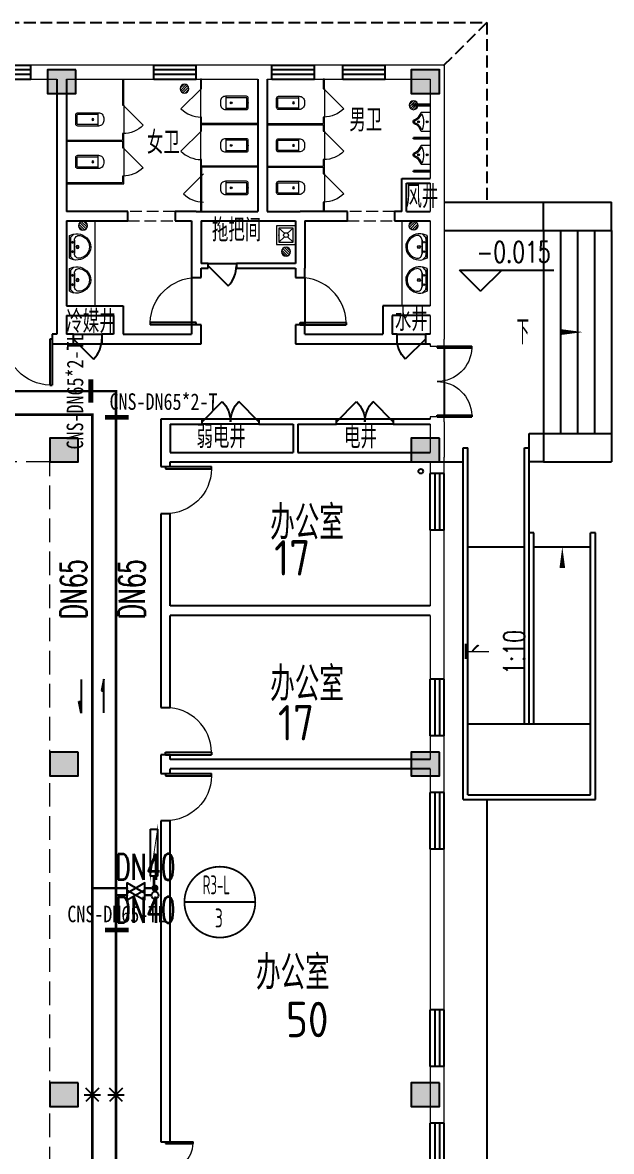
# Model space of a CAD drawing. Extents: x -70335 to 1144202, y 0 to 1100440.
# Drawn here: x 1080214 to 1092682, y 859854 to 883754 of the extents above; entities that cross this region are included whole.
import ezdxf
from ezdxf.enums import TextEntityAlignment as Align

# ---------------------------------------------------------------- set-up
doc = ezdxf.new("R2010")
doc.units = 0
doc.header["$LTSCALE"] = 1000
doc.linetypes.add('__DASH', pattern=[0.35, 0.25, -0.1])
doc.linetypes.add('DASH', pattern=[0.35, 0.25, -0.1])
for name, color, linetype in [('0-供暖管道管径标注', 4, 'Continuous'), ('1-风管标注', 4, 'Continuous'), ('2-房间名称', 7, 'Continuous'), ('3-建筑', 7, 'Continuous'), ('3-淡显', 8, 'Continuous'), ('DIM_IDEN', 3, 'Continuous'), ('EQ-采暖分集水器', 7, 'Continuous'), ('PIPE-暖供支管', 4, 'Continuous'), ('PIPE-暖供水', 1, 'Continuous'), ('PIPE-暖回水', 1, 'DASH'), ('VALVE-暖供水', 7, 'Continuous'), ('VALVE-暖回水', 7, 'Continuous'), ('VPIPE-暖供水', 3, 'Continuous'), ('VPIPE-暖回水', 2, 'DASH'), ('VRV-配件', 1, 'Continuous'), ('抗震支吊架', 2, 'Continuous'), ('水', 5, 'Continuous'), ('设备以及附件层', 7, 'Continuous')]:
    doc.layers.add(name, color=color, linetype=linetype)
doc.layers.add('3-深度淡显', color=252, linetype='Continuous', lineweight=0)
doc.styles.add('_TCH_DIM', font='SIMPLEX', dxfattribs={"bigfont": 'GBCBIG'})
doc.styles.add('A_DIM', font='simplex.shx', dxfattribs={"width": 0.7, "bigfont": 'gbcbig.shx'})
doc.styles.add('kzcad', font='', dxfattribs={"width": 0.8})
doc.styles.get("Standard").update_dxf_attribs({"font": 'gbenor.shx', "bigfont": 'gbcbig.shx'})
doc.styles.add('设备标注', font='simplex.shx', dxfattribs={"width": 0.7, "bigfont": 'gbcbig.shx'})
doc.styles.get('kzcad').set_extended_font_data('SimSun')

# ---------------------------------------------------------------- blocks, each defined once
blk = doc.blocks.new('$VALVE$00000295')
at = {"color": 2}
blk.add_lwpolyline([(-125, 72), (-125, -72), (125, 72), (125, -72), (-125, 72)], dxfattribs=at)
for p in [(-125, 0), (125, 0)]:
    blk.add_point(p, dxfattribs=at)
blk = doc.blocks.new('$VALVE$00000780')
at = {"layer": '设备以及附件层'}
for points in [[(-37.3, -37.3), (37.3, 37.3)], [(37.3, -37.3), (-37.3, 37.3)], [(0, 45.5), (0, -45.5)]]:
    blk.add_lwpolyline(points, dxfattribs=at)
blk = doc.blocks.new('坡向')
at = {"layer": '1-风管标注'}
h = blk.add_hatch(color=256, dxfattribs=at)
h.dxf.hatch_style = 1
h.paths.add_polyline_path([(-283166, -104624), (-283166, -104869), (-283119, -104869)])
for p, q in [((-283166, -105334), (-283166, -104624)), ((-283166, -104624), (-283119, -104869)), ((-283119, -104869), (-283166, -104869))]:
    blk.add_line(p, q, dxfattribs=at)
blk = doc.blocks.new('_E6')
for p, q in [((240, 0), (-240, 0)), ((-237, 0), (239, 0)), ((240, 0), (270, -79)), ((-213, -36), (-271, -91)), ((-240, 0), (-270, -79)), ((-179, -23), (181, -23)), ((141, -105), (-141, -105)), ((-141, -105), (141, -105)), ((217, -37), (274, -95))]:
    blk.add_line(p, q)
for centre, radius in [((-99, -65), 16.3), ((2, -172), 31.6), ((2, -172), 23), ((101, -65), 16.3)]:
    blk.add_circle(centre, radius)
for centre, radius, start, end in [((28, -152), 307, 166.1751, 244.7296), ((-141, -205), 100, 90, 190.5602), ((0, -179), 243, 190.5602, 349.4398), ((-179, -73), 50, 90, 133.181), ((-28, -152), 307, 297.0639, 13.8249), ((141, -205), 100, 349.4398, 90), ((181, -73), 50, 44.5607, 90), ((0, -201), 250, 245.8071, 296.4628), ((28, -152), 307, 266.589, 266.5936)]:
    blk.add_arc(centre, radius, start, end)
at = {"width": 0.8, "flags": 9}
for tag in ['XSIZE', 'YSIZE']:
    blk.add_attdef(tag, (0, 0), '', height=0.5, dxfattribs=at)
blk = doc.blocks.new('$lvtry$00000191')
for p, q in [((-150, -150), (-39, -269)), ((39, -269), (150, -150)), ((-150, -450), (-39, -331)), ((39, -331), (150, -450))]:
    blk.add_line(p, q)
for points in [[(200, -500), (200, -100), (-200, -100), (-200, -500)], [(150, -450), (150, -150), (-150, -150), (-150, -450)]]:
    blk.add_lwpolyline(points, close=True)
blk.add_circle((0, -300), 50)
blk.add_point((0, -150))
blk = doc.blocks.new('shui2')
at = {"layer": '水'}
blk.add_circle((588645, 452508), 50, dxfattribs=at)
blk = doc.blocks.new('$DorLib2D$00000114')
at = {"color": 0}
blk.add_line((0.5, 0), (-0.207, 0.707), dxfattribs=at)
blk.add_arc((0.5, 0), 1, 135, 180, dxfattribs=at)
blk = doc.blocks.new('$DorLib2D$00000002')
for p, q in [((-0.5, 0), (-0.5, 0.4875)), ((-0.475, 0.4875), (-0.5, 0.4875)), ((-0.475, 0), (-0.475, 0.4875)), ((0.475, 0), (0.475, 0.4875)), ((0.475, 0.4875), (0.5, 0.4875)), ((0.5, 0), (0.5, 0.4875)), ((-0.5, 0), (-0.475, 0)), ((0.5, 0), (0.475, 0))]:
    blk.add_line(p, q)
at = {"lineweight": 13}
for centre, start, end in [((-0.4875, 0), 0, 88.53072), ((0.4875, 0), 91.46928, 180)]:
    blk.add_arc(centre, 0.4875, start, end, dxfattribs=at)
blk = doc.blocks.new('$TCHSYS$WIN2D')
for p, q in [((-0.5, 0.5), (0.5, 0.5)), ((-0.5, 0.5), (-0.5, -0.5)), ((0.5, 0.5), (0.5, -0.5)), ((0.5, 0.1667), (-0.5, 0.1667)), ((0.5, -0.1667), (-0.5, -0.1667)), ((-0.5, -0.5), (0.5, -0.5))]:
    blk.add_line(p, q)
blk = doc.blocks.new('$TwtSys$00000141')
for p, q in [((-94, 8), (-10, 92)), ((-94, 8), (-10, 92)), ((-87, -35), (35, 87)), ((-87, -35), (35, 87)), ((-66, -66), (66, 66)), ((-66, -66), (66, 66)), ((-32, -87), (88, 33)), ((-32, -87), (88, 33)), ((11, -92), (92, -11)), ((11, -92), (92, -11))]:
    blk.add_line(p, q)
blk.add_circle((0, 0), 94)
blk.add_circle((0, 0), 94)
blk = doc.blocks.new('$lvtry$00000200')
at = {"color": 0}
for p, q in [((-110, -40, 0), (-110, -470, 0)), ((100, -30, 0), (-100, -30, 0)), ((110, -470, 0), (110, -40, 0))]:
    blk.add_line(p, q, dxfattribs=at)
at = {"color": 0, "elevation": 0}
blk.add_lwpolyline([(100, 0), (-100, 0, 0.414214), (-140, -40), (-140, -480, 0.414214), (-30, -590), (30, -590, 0.414214), (140, -480), (140, -40, 0.414214)], format="xyb", close=True, dxfattribs=at)
blk.add_lwpolyline([(140, -470), (-140, -470)], dxfattribs=at)
at = {"color": 0}
blk.add_circle((0, -359, 0), 20, dxfattribs=at)
for centre, start, end in [((-100, -40, 0), 90, 180), ((100, -40, 0), 0, 90)]:
    blk.add_arc(centre, 10, start, end, dxfattribs=at)
for p in [(0, 0), (0, -359, 0)]:
    blk.add_point(p, dxfattribs=at)
blk = doc.blocks.new('$lvtry$00000222')
at = {"color": 0, "elevation": 0}
blk.add_lwpolyline([(-205, -191), (-205, 0), (205, 0), (205, -191, 0.268068), (51, -323, -0.317765), (0, -360, -0.317765), (-51, -323, 0.268068)], format="xyb", close=True, dxfattribs=at)
at = {"color": 0}
for centre in [(0, -60, 0), (0, -242, 0)]:
    blk.add_circle(centre, 20, dxfattribs=at)
for centre, radius, start, end in [((-152, -175, 0), 10, 114.1084, 248.1394), ((5, -526, 0), 395, 66.6675, 114.1084), ((-243, -401, 0), 233, 19.2639, 68.1394), ((243, -401, 0), 233, 110.4941, 160.7361), ((158, -173, 0), 10, 290.4941, 66.6675), ((0, -316, 0), 24, 199.2639, 269.4998), ((0, -316, 0), 24, 270.5002, 340.7361)]:
    blk.add_arc(centre, radius, start, end, dxfattribs=at)
for p in [(0, -60, 0), (0, -242, 0)]:
    blk.add_point(p, dxfattribs=at)
blk = doc.blocks.new('$DorLib2D$00000001')
for p, q in [((0.45, 0.975), (0.5, 0.975)), ((0.45, 0), (0.45, 0.975)), ((0.5, 0), (0.5, 0.975)), ((0.5, 0), (0.45, 0))]:
    blk.add_line(p, q)
at = {"lineweight": 13}
blk.add_arc((0.475, 0), 0.975, 91.4693, 180, dxfattribs=at)
blk = doc.blocks.new('$DorLib2D$00000116')
at = {"color": 0}
for p, q in [((-0.5, 0), (-0.146, 0.354)), ((0.5, 0), (0.146, 0.354))]:
    blk.add_line(p, q, dxfattribs=at)
for centre, start, end in [((-0.5, 0), 0, 45), ((0.5, 0), 135, 180)]:
    blk.add_arc(centre, 0.5, start, end, dxfattribs=at)

msp = doc.modelspace()

# ---------------------------------------------------------------- hatches: boundary and pattern name
at = {"layer": '3-淡显'}
h = msp.add_hatch(color=256, dxfattribs=at)
h.dxf.hatch_style = 1
h.paths.add_polyline_path([(1080741.7, 882753.7), (1080741.7, 882253.7), (1081341.7, 882253.7), (1081341.7, 882753.7)])
h = msp.add_hatch(color=256, dxfattribs=at)
h.dxf.hatch_style = 1
h.paths.add_polyline_path([(1089041.7, 882253.7), (1089041.7, 882753.7), (1088441.7, 882753.7), (1088441.7, 882253.7)])
h = msp.add_hatch(color=256, dxfattribs=at)
h.dxf.hatch_style = 1
h.paths.add_polyline_path([(1080791.7, 874953.7), (1080791.7, 874453.7), (1081391.7, 874453.7), (1081391.7, 874953.7)])
h = msp.add_hatch(color=256, dxfattribs=at)
h.dxf.hatch_style = 1
h.paths.add_polyline_path([(1089041.7, 874453.7), (1089041.7, 874953.7), (1088441.7, 874953.7), (1088441.7, 874453.7)])
h = msp.add_hatch(color=256, dxfattribs=at)
h.dxf.hatch_style = 1
h.paths.add_polyline_path([(1080791.7, 868303.7), (1080791.7, 867803.7), (1081391.7, 867803.7), (1081391.7, 868303.7)])
h = msp.add_hatch(color=256, dxfattribs=at)
h.dxf.hatch_style = 1
h.paths.add_polyline_path([(1089041.7, 868303.7), (1088441.7, 868303.7), (1088441.7, 867803.7), (1089041.7, 867803.7)])
h = msp.add_hatch(color=256, dxfattribs=at)
h.dxf.hatch_style = 1
h.paths.add_polyline_path([(1080791.7, 861303.7), (1080791.7, 860803.7), (1081391.7, 860803.7), (1081391.7, 861303.7)])
h = msp.add_hatch(color=256, dxfattribs=at)
h.dxf.hatch_style = 1
h.paths.add_polyline_path([(1089041.7, 861303.7), (1088441.7, 861303.7), (1088441.7, 860803.7), (1089041.7, 860803.7)])
at = {"layer": 'PIPE-暖供水', "linetype": 'Continuous'}
for points in [[(1082191.7, 875951.3), (1082217.9, 875951.3), (1082217.9, 875977.6)], [(1082191.7, 875951.3), (1082191.7, 875977.6), (1082217.9, 875977.6)]]:
    msp.add_hatch(color=256, dxfattribs=at).paths.add_polyline_path(points)
at = {"layer": 'PIPE-暖回水', "linetype": 'DASH'}
for points in [[(1081691.7, 875451.3), (1081717.9, 875451.3), (1081717.9, 875477.6)], [(1081691.7, 875451.3), (1081691.7, 875477.6), (1081717.9, 875477.6)]]:
    msp.add_hatch(color=256, dxfattribs=at).paths.add_polyline_path(points)
at = {"layer": 'VPIPE-暖回水', "linetype": 'DASH'}
msp.add_hatch(color=256, dxfattribs=at).paths.add_polyline_path([(1083091.5, 865429.1), (1083089.9, 865444.7), (1083085.1, 865459.6), (1083077.2, 865473.2), (1083066.7, 865484.9), (1083054, 865494.1), (1083039.7, 865500.4), (1083024.4, 865503.7), (1083008.7, 865503.7), (1082993.4, 865500.4), (1082979, 865494.1), (1082966.3, 865484.9), (1082955.9, 865473.2), (1082948, 865459.6), (1082943.2, 865444.7), (1082941.5, 865429.1), (1082943.2, 865413.5), (1082948, 865398.6), (1082955.9, 865385), (1082966.3, 865373.4), (1082979, 865364.2), (1082993.4, 865357.8), (1083008.7, 865354.5), (1083024.4, 865354.5), (1083039.7, 865357.8), (1083054, 865364.2), (1083066.7, 865373.4), (1083077.2, 865385), (1083085.1, 865398.6), (1083089.9, 865413.5)])

# ---------------------------------------------------------------- linework, layer by layer
at = {"layer": '2-房间名称'}
for p, q in [((1089911.6, 878065), (1089461.6, 878515)), ((1089461.6, 878515), (1091462, 878515)), ((1089911.6, 878065), (1090361.6, 878515))]:
    msp.add_line(p, q, dxfattribs=at)
at = {"layer": '3-建筑'}
for p, q in [((1080941.7, 882553.7), (1080941.7, 879653.7)), ((1081141.7, 882553.7), (1081141.7, 879753.7)), ((1085191.7, 882553.7), (1085191.7, 879753.7)), ((1085391.7, 882553.7), (1085391.7, 879753.7)), ((1088841.7, 882016.2), (1088491.7, 882016.2)), ((1088491.7, 881991.2), (1088491.7, 882016.2)), ((1088841.7, 881991.2), (1088491.7, 881991.2)), ((1088841.7, 881991.2), (1088841.7, 882016.2)), ((1088841.7, 881316.2), (1088491.7, 881316.2)), ((1088491.7, 881291.2), (1088491.7, 881316.2)), ((1088841.7, 881291.2), (1088491.7, 881291.2)), ((1088841.7, 881291.2), (1088841.7, 881316.2)), ((1088841.7, 880616.2), (1088491.7, 880616.2)), ((1088491.7, 880591.2), (1088491.7, 880616.2)), ((1088841.7, 880591.2), (1088491.7, 880591.2)), ((1088841.7, 880591.2), (1088841.7, 880616.2)), ((1088241.7, 879753.7), (1088241.7, 880453.7)), ((1088241.7, 880453.7), (1088841.7, 880453.7)), ((1088341.7, 879753.7), (1088341.7, 880353.7)), ((1088341.7, 880353.7), (1088841.7, 880353.7)), ((1089141.7, 879953.7), (1092681.7, 879953.7)), ((1091241.7, 879353.7), (1091241.7, 879953.7)), ((1092681.7, 879353.7), (1092681.7, 879953.7)), ((1080941.7, 879653.7), (1080941.7, 877653.7)), ((1082441.7, 879753.7), (1081141.7, 879753.7)), ((1081141.7, 879553.7), (1081141.7, 877753.7)), ((1081141.7, 879553.7), (1082441.7, 879553.7)), ((1082441.7, 879553.7), (1082441.7, 879753.7)), ((1083891.7, 879753.7), (1083441.7, 879753.7)), ((1083441.7, 879753.7), (1083441.7, 879553.7)), ((1083441.7, 879553.7), (1083791.7, 879553.7)), ((1083791.7, 879553.7), (1083791.7, 878553.7)), ((1083891.7, 879753.7), (1085191.7, 879753.7)), ((1083991.7, 879553.7), (1083991.7, 878653.7)), ((1083991.7, 879553.7), (1085291.7, 879553.7)), ((1085291.7, 879553.7), (1085991.7, 879553.7)), ((1085391.7, 879753.7), (1086091.7, 879753.7)), ((1085991.7, 879553.7), (1085991.7, 878653.7)), ((1087091.7, 879753.7), (1086091.7, 879753.7)), ((1086191.7, 879553.7), (1086191.7, 878553.7)), ((1086191.7, 879553.7), (1087091.7, 879553.7)), ((1087091.7, 879553.7), (1087091.7, 879753.7)), ((1088241.7, 879753.7), (1088091.7, 879753.7)), ((1088091.7, 879753.7), (1088091.7, 879553.7)), ((1088091.7, 879553.7), (1088241.7, 879553.7)), ((1088241.7, 879553.7), (1088841.7, 879553.7)), ((1088341.7, 879753.7), (1088841.7, 879753.7)), ((1089141.7, 879353.7), (1092681.7, 879353.7)), ((1084141.7, 878653.7), (1083991.7, 878653.7)), ((1084141.7, 878653.7), (1084741.7, 878653.7)), ((1084141.7, 878553.7), (1084141.7, 878653.7)), ((1085991.7, 878653.7), (1084741.7, 878653.7)), ((1084741.7, 878653.7), (1084741.7, 878553.7)), ((1083791.7, 878553.7), (1083791.7, 878353.7)), ((1083791.7, 878353.7), (1083991.7, 878353.7)), ((1083791.7, 878353.7), (1083791.7, 877353.7)), ((1083991.7, 878353.7), (1083991.7, 878553.7)), ((1083991.7, 878553.7), (1084141.7, 878553.7)), ((1084741.7, 878553.7), (1085991.7, 878553.7)), ((1085991.7, 878553.7), (1085991.7, 878353.7)), ((1085991.7, 878353.7), (1086191.7, 878353.7)), ((1086191.7, 878353.7), (1086191.7, 878553.7)), ((1086191.7, 878353.7), (1086191.7, 877353.7)), ((1080941.7, 877653.7), (1080941.7, 877153.7)), ((1081141.7, 877753.7), (1082341.7, 877753.7)), ((1082341.7, 877753.7), (1082341.7, 877153.7)), ((1088841.7, 877753.7), (1087841.7, 877753.7)), ((1087841.7, 877753.7), (1087841.7, 877153.7)), ((1081141.7, 877553.7), (1081141.7, 877153.7)), ((1081141.7, 877553.7), (1082141.7, 877553.7)), ((1082141.7, 877553.7), (1082141.7, 877153.7)), ((1088841.7, 877553.7), (1088041.7, 877553.7)), ((1088041.7, 877553.7), (1088041.7, 877153.7)), ((1080941.7, 877153.7), (1080841.7, 877153.7)), ((1080841.7, 877153.7), (1080841.7, 876953.7)), ((1081291.7, 877153.7), (1081141.7, 877153.7)), ((1081291.7, 876953.7), (1081291.7, 877153.7)), ((1081291.7, 877153.7), (1081891.7, 877153.7)), ((1082141.7, 877153.7), (1081891.7, 877153.7)), ((1081891.7, 877153.7), (1081891.7, 876953.7)), ((1082341.7, 877153.7), (1083791.7, 877153.7)), ((1083991.7, 877353.7), (1083791.7, 877353.7)), ((1083791.7, 877353.7), (1083791.7, 877153.7)), ((1083991.7, 876953.7), (1083991.7, 877353.7)), ((1086191.7, 877353.7), (1085991.7, 877353.7)), ((1085991.7, 877353.7), (1085991.7, 876953.7)), ((1086191.7, 877153.7), (1086191.7, 877353.7)), ((1086191.7, 877153.7), (1087841.7, 877153.7)), ((1088141.7, 877153.7), (1088041.7, 877153.7)), ((1088141.7, 876953.7), (1088141.7, 877153.7)), ((1088141.7, 877153.7), (1088741.7, 877153.7)), ((1088841.7, 877153.7), (1088741.7, 877153.7)), ((1088741.7, 877153.7), (1088741.7, 876953.7)), ((1080841.7, 876953.7), (1081041.7, 876953.7)), ((1081041.7, 876953.7), (1081291.7, 876953.7)), ((1081291.7, 876953.7), (1081891.7, 876953.7)), ((1081891.7, 876953.7), (1082241.7, 876953.7)), ((1082241.7, 876953.7), (1083991.7, 876953.7)), ((1085991.7, 876953.7), (1087941.7, 876953.7)), ((1087941.7, 876953.7), (1088141.7, 876953.7)), ((1088141.7, 876953.7), (1088741.7, 876953.7)), ((1088741.7, 876953.7), (1088841.7, 876953.7)), ((1089141.7, 876903.7), (1089141.7, 875403.7)), ((1084016.7, 875353.7), (1083141.7, 875353.7)), ((1083141.7, 875353.7), (1083141.7, 874553.7)), ((1083341.7, 875253.7), (1084016.7, 875253.7)), ((1083341.7, 875253.7), (1083341.7, 874653.7)), ((1084016.7, 875253.7), (1084016.7, 875353.7)), ((1085216.7, 875353.7), (1084016.7, 875353.7)), ((1085216.7, 875253.7), (1084016.7, 875253.7)), ((1085991.7, 875353.7), (1085216.7, 875353.7)), ((1085216.7, 875353.7), (1085216.7, 875253.7)), ((1085216.7, 875253.7), (1085941.7, 875253.7)), ((1085941.7, 875253.7), (1085941.7, 874653.7)), ((1086861.9, 875353.7), (1085991.7, 875353.7)), ((1086041.7, 875253.7), (1086861.9, 875253.7)), ((1086041.7, 875253.7), (1086041.7, 874653.7)), ((1086861.9, 875253.7), (1086861.9, 875353.7)), ((1088061.9, 875353.7), (1086861.9, 875353.7)), ((1088061.9, 875253.7), (1086861.9, 875253.7)), ((1088841.7, 875353.7), (1088061.9, 875353.7)), ((1088061.9, 875353.7), (1088061.9, 875253.7)), ((1088061.9, 875253.7), (1088841.7, 875253.7)), ((1090941.7, 874453.5), (1090941.7, 875053.5)), ((1090941.7, 875053.5), (1091241.7, 875053.5)), ((1091241.7, 875053.5), (1092681.7, 875053.5)), ((1091241.7, 875053.5), (1091241.7, 874453.5)), ((1092681.7, 875053.5), (1092681.7, 874453.5)), ((1089541.7, 867303.5), (1089541.7, 874748.5)), ((1089541.7, 874748.5), (1089641.7, 874748.5)), ((1089641.7, 867403.5), (1089641.7, 874748.5)), ((1090841.7, 868903.5), (1090841.7, 874748.5)), ((1090841.7, 874748.5), (1090941.7, 874748.5)), ((1090941.7, 868903.5), (1090941.7, 874748.5)), ((1083141.7, 874553.7), (1083141.7, 874353.7)), ((1083341.7, 874653.7), (1085941.7, 874653.7)), ((1086041.7, 874653.7), (1088841.7, 874653.7)), ((1083141.7, 874353.7), (1083341.7, 874353.7)), ((1083341.7, 874453.7), (1085991.7, 874453.7)), ((1083341.7, 874353.7), (1083341.7, 874453.7)), ((1085991.7, 874453.7), (1088841.7, 874453.7)), ((1089541.7, 874448.5), (1089041.7, 874448.5)), ((1091241.7, 874453.5), (1090941.7, 874453.5)), ((1091241.7, 874453.5), (1092681.7, 874453.5)), ((1083341.7, 873353.7), (1083141.7, 873353.7)), ((1083141.7, 873353.7), (1083141.7, 871303.7)), ((1083341.7, 871403.7), (1083341.7, 873353.7)), ((1091041.7, 872953.5), (1090941.7, 872953.5)), ((1091041.7, 868903.5), (1091041.7, 872953.5)), ((1092241.7, 867403.5), (1092241.7, 872953.5)), ((1092341.7, 872953.5), (1092241.7, 872953.5)), ((1092341.7, 867303.5), (1092341.7, 872953.5)), ((1089641.7, 872653.5), (1090841.7, 872653.5)), ((1091041.7, 872653.5), (1092241.7, 872653.5)), ((1088841.7, 871403.7), (1083341.7, 871403.7)), ((1083141.7, 871303.7), (1083141.7, 869253.7)), ((1088841.7, 871203.7), (1083341.7, 871203.7)), ((1083341.7, 869253.7), (1083341.7, 871203.7)), ((1083141.7, 869253.7), (1083341.7, 869253.7)), ((1089641.7, 868903.5), (1092241.7, 868903.5)), ((1083341.7, 868253.7), (1083141.7, 868253.7)), ((1083141.7, 868253.7), (1083141.7, 868053.7)), ((1083141.7, 868053.7), (1083141.7, 867853.7)), ((1083341.7, 868153.7), (1083341.7, 868253.7)), ((1088841.7, 868153.7), (1083341.7, 868153.7)), ((1083141.7, 867853.7), (1083341.7, 867853.7)), ((1088841.7, 867953.7), (1083341.7, 867953.7)), ((1083341.7, 867853.7), (1083341.7, 867953.7)), ((1089641.7, 867403.5), (1092241.7, 867403.5)), ((1089541.7, 867303.5), (1092341.7, 867303.5)), ((1083141.7, 866853.7), (1083141.7, 860053.7)), ((1083341.7, 866853.7), (1083141.7, 866853.7)), ((1083341.7, 860053.7), (1083341.7, 866853.7)), ((1083141.7, 860053.7), (1083341.7, 860053.7))]:
    msp.add_line(p, q, dxfattribs=at)
for points in [[(1091241.7, 879353.7), (1091241.7, 875053.5)], [(1091601.7, 879353.7), (1091601.7, 875053.5)], [(1091961.7, 879353.7), (1091961.7, 875053.5)], [(1092321.7, 879353.7), (1092321.7, 875053.5)], [(1092681.7, 879353.7), (1092681.7, 875053.5)]]:
    msp.add_lwpolyline(points, dxfattribs=at)
for points in [[(1091130.2, 877201.1, 0, 0, 0), (1092074.4, 877201.1, 0, 120, 0), (1091624.4, 877201.1, 0, 0, 0)], [(1090241.7, 872653.5, 0, 0, 0), (1090241.7, 868153.5, 0, 0, 0), (1091641.7, 868153.5, 0, 0, 0), (1091641.7, 872653.5, 0, 120, 0), (1091641.7, 872203.5, 0, 0, 0)]]:
    msp.add_lwpolyline(points, format="xyseb", dxfattribs=at)
at = {"layer": '3-淡显', "linetype": '__DASH'}
for points in [[(1029491.7, 883753.7), (1090041.7, 883753.7), (1090041.7, 879953.7)], [(1090041.7, 883753.7), (1089041.7, 882753.7)]]:
    msp.add_lwpolyline(points, dxfattribs=at)
at = {"layer": '3-淡显'}
for points in [[(1081341.7, 882753.7), (1080741.7, 882753.7), (1080741.7, 882253.7), (1081341.7, 882253.7)], [(1089041.7, 882753.7), (1088441.7, 882753.7), (1088441.7, 882253.7), (1089041.7, 882253.7)], [(1081391.7, 874953.7), (1080791.7, 874953.7), (1080791.7, 874453.7), (1081391.7, 874453.7)], [(1089041.7, 874953.7), (1088441.7, 874953.7), (1088441.7, 874453.7), (1089041.7, 874453.7)], [(1081391.7, 868303.7), (1080791.7, 868303.7), (1080791.7, 867803.7), (1081391.7, 867803.7)], [(1089041.7, 868303.7), (1088441.7, 868303.7), (1088441.7, 867803.7), (1089041.7, 867803.7)], [(1081391.7, 861303.7), (1080791.7, 861303.7), (1080791.7, 860803.7), (1081391.7, 860803.7)], [(1089041.7, 861303.7), (1088441.7, 861303.7), (1088441.7, 860803.7), (1089041.7, 860803.7)]]:
    msp.add_lwpolyline(points, close=True, dxfattribs=at)
msp.add_lwpolyline([(1090041.7, 867303.5), (1090041.7, 845253.7), (1081391.7, 845253.7)], dxfattribs=at)
at = {"layer": '3-深度淡显'}
for p, q in [((1081041.7, 882853.7), (1080391.7, 882853.7)), ((1080391.7, 882853.7), (1080391.7, 882553.7)), ((1082991.7, 882853.7), (1081041.7, 882853.7)), ((1082991.7, 882553.7), (1082991.7, 882853.7)), ((1085291.7, 882853.7), (1083891.7, 882853.7)), ((1083891.7, 882853.7), (1083891.7, 882553.7)), ((1085491.7, 882853.7), (1085291.7, 882853.7)), ((1085491.7, 882553.7), (1085491.7, 882853.7)), ((1086991.7, 882853.7), (1086391.7, 882853.7)), ((1086391.7, 882853.7), (1086391.7, 882553.7)), ((1086991.7, 882553.7), (1086991.7, 882853.7)), ((1089141.7, 882853.7), (1087891.7, 882853.7)), ((1087891.7, 882853.7), (1087891.7, 882553.7)), ((1089141.7, 882853.7), (1089141.7, 880453.7)), ((1080391.7, 882553.7), (1080941.7, 882553.7)), ((1081141.7, 882553.7), (1082991.7, 882553.7)), ((1082329.2, 882553.7), (1082329.2, 882003.7)), ((1082354.2, 882003.7), (1082354.2, 882553.7)), ((1083891.7, 882553.7), (1085191.7, 882553.7)), ((1083979.2, 882553.7), (1083979.2, 882353.7)), ((1084004.2, 882553.7), (1083979.2, 882553.7)), ((1084004.2, 882353.7), (1084004.2, 882553.7)), ((1085391.7, 882553.7), (1085491.7, 882553.7)), ((1086391.7, 882553.7), (1086991.7, 882553.7)), ((1086579.2, 882553.7), (1086579.2, 882353.7)), ((1086604.2, 882553.7), (1086579.2, 882553.7)), ((1086604.2, 882353.7), (1086604.2, 882553.7)), ((1087891.7, 882553.7), (1088841.7, 882553.7)), ((1088841.7, 882553.7), (1088841.7, 880453.7)), ((1083979.2, 882353.7), (1083979.2, 881753.7)), ((1083979.2, 882353.7), (1084004.2, 882353.7)), ((1086579.2, 882353.7), (1086604.2, 882353.7)), ((1086604.2, 882353.7), (1086604.2, 881753.7)), ((1082329.2, 882003.7), (1082354.2, 882003.7)), ((1082354.2, 882003.7), (1082354.2, 881403.7)), ((1084004.2, 881753.7), (1083979.2, 881753.7)), ((1083979.2, 881753.7), (1083979.2, 881603.7)), ((1084004.2, 881616.2), (1084004.2, 881753.7)), ((1086604.2, 881753.7), (1086579.2, 881753.7)), ((1086579.2, 881753.7), (1086579.2, 881616.2)), ((1086604.2, 881603.7), (1086604.2, 881753.7)), ((1083979.2, 881603.7), (1083979.2, 881453.7)), ((1083979.2, 881453.7), (1083979.2, 880853.7)), ((1083979.2, 881453.7), (1084004.2, 881453.7)), ((1085191.7, 881616.2), (1084004.2, 881616.2)), ((1084004.2, 881453.7), (1084004.2, 881591.2)), ((1085191.7, 881591.2), (1084004.2, 881591.2)), ((1085191.7, 881591.2), (1085191.7, 881616.2)), ((1085391.7, 881616.2), (1086579.2, 881616.2)), ((1085391.7, 881616.2), (1085391.7, 881591.2)), ((1085391.7, 881591.2), (1086579.2, 881591.2)), ((1086579.2, 881591.2), (1086579.2, 881453.7)), ((1086579.2, 881453.7), (1086604.2, 881453.7)), ((1086604.2, 881453.7), (1086604.2, 881603.7)), ((1086604.2, 881453.7), (1086604.2, 880853.7)), ((1081141.7, 881266.2), (1082329.2, 881266.2)), ((1081141.7, 881241.2), (1082329.2, 881241.2)), ((1082354.2, 881403.7), (1082329.2, 881403.7)), ((1082329.2, 881403.7), (1082329.2, 881266.2)), ((1082329.2, 881241.2), (1082329.2, 881103.7)), ((1082354.2, 881253.7), (1082354.2, 881403.7)), ((1082354.2, 881103.7), (1082354.2, 881253.7)), ((1082329.2, 881103.7), (1082354.2, 881103.7)), ((1082354.2, 881103.7), (1082354.2, 880503.7)), ((1084004.2, 880853.7), (1083979.2, 880853.7)), ((1083979.2, 880853.7), (1083979.2, 880703.7)), ((1084004.2, 880716.2), (1084004.2, 880853.7)), ((1085191.7, 880716.2), (1084004.2, 880716.2)), ((1085191.7, 880691.2), (1085191.7, 880716.2)), ((1085391.7, 880716.2), (1086579.2, 880716.2)), ((1085391.7, 880716.2), (1085391.7, 880691.2)), ((1086604.2, 880853.7), (1086579.2, 880853.7)), ((1086579.2, 880853.7), (1086579.2, 880716.2)), ((1086604.2, 880703.7), (1086604.2, 880853.7)), ((1082354.2, 880503.7), (1082329.2, 880503.7)), ((1082329.2, 880503.7), (1082329.2, 880366.2)), ((1082354.2, 880341.2), (1082354.2, 880503.7)), ((1083979.2, 880703.7), (1083979.2, 879753.7)), ((1084004.2, 880691.2), (1084004.2, 879753.7)), ((1085191.7, 880691.2), (1084004.2, 880691.2)), ((1085391.7, 880691.2), (1086579.2, 880691.2)), ((1086579.2, 880691.2), (1086579.2, 880553.7)), ((1086579.2, 880553.7), (1086604.2, 880553.7)), ((1086604.2, 880553.7), (1086604.2, 880703.7)), ((1086604.2, 880553.7), (1086604.2, 879953.7)), ((1081141.7, 880366.2), (1082329.2, 880366.2)), ((1081141.7, 880341.2), (1082354.2, 880341.2)), ((1088841.7, 880353.7), (1088841.7, 879753.7)), ((1089141.7, 880453.7), (1089141.7, 879653.7)), ((1086604.2, 879953.7), (1086579.2, 879953.7)), ((1086579.2, 879953.7), (1086579.2, 879753.7)), ((1086604.2, 879753.7), (1086604.2, 879953.7)), ((1086579.2, 879753.7), (1086604.2, 879753.7)), ((1088841.7, 879553.7), (1088841.7, 877753.7)), ((1089141.7, 879653.7), (1089141.7, 877653.7)), ((1089141.7, 877653.7), (1089141.7, 877053.7)), ((1088841.7, 877553.7), (1088841.7, 877153.7)), ((1088841.7, 876953.7), (1088841.7, 876903.7)), ((1088841.7, 876903.7), (1089141.7, 876903.7)), ((1089141.7, 876903.7), (1089141.7, 877053.7)), ((1089141.7, 875403.7), (1088841.7, 875403.7)), ((1088841.7, 875403.7), (1088841.7, 875353.7)), ((1088841.7, 875253.7), (1088841.7, 874653.7)), ((1089141.7, 875303.7), (1089141.7, 875403.7)), ((1089141.7, 875303.7), (1089141.7, 874553.7)), ((1089141.7, 874203.7), (1089141.7, 874553.7)), ((1088841.7, 874453.7), (1088841.7, 874203.7)), ((1088841.7, 874203.7), (1089141.7, 874203.7)), ((1089141.7, 873003.7), (1088841.7, 873003.7)), ((1088841.7, 873003.7), (1088841.7, 871403.7)), ((1089141.7, 871303.7), (1089141.7, 873003.7)), ((1088841.7, 871203.7), (1088841.7, 869853.7)), ((1089141.7, 869853.7), (1089141.7, 871303.7)), ((1088841.7, 869853.7), (1089141.7, 869853.7)), ((1089141.7, 868653.7), (1088841.7, 868653.7)), ((1088841.7, 868653.7), (1088841.7, 868153.7)), ((1089141.7, 868053.7), (1089141.7, 868653.7)), ((1089141.7, 867453.7), (1089141.7, 868053.7)), ((1088841.7, 867953.7), (1088841.7, 867453.7)), ((1088841.7, 867453.7), (1089141.7, 867453.7)), ((1088841.7, 866253.7), (1088841.7, 862853.7)), ((1089141.7, 866253.7), (1088841.7, 866253.7)), ((1089141.7, 862853.7), (1089141.7, 866253.7)), ((1088841.7, 862853.7), (1089141.7, 862853.7)), ((1088841.7, 861653.7), (1088841.7, 860453.7)), ((1089141.7, 861653.7), (1088841.7, 861653.7)), ((1089141.7, 860453.7), (1089141.7, 861653.7)), ((1088841.7, 860453.7), (1089141.7, 860453.7))]:
    msp.add_line(p, q, dxfattribs=at)
at = {"layer": '3-深度淡显', "linetype": 'DASH'}
for p, q in [((1083441.7, 879753.7), (1082441.7, 879753.7)), ((1082441.7, 879553.7), (1083441.7, 879553.7)), ((1088091.7, 879753.7), (1087091.7, 879753.7)), ((1087091.7, 879553.7), (1088091.7, 879553.7))]:
    msp.add_line(p, q, dxfattribs=at)
at = {"layer": '3-深度淡显'}
for points in [[(1081141.7, 879553.7), (1081741.7, 879553.7), (1081741.7, 877753.7), (1081141.7, 877753.7)], [(1088841.7, 879553.7), (1088241.7, 879553.7), (1088241.7, 877753.7), (1088841.7, 877753.7)]]:
    msp.add_lwpolyline(points, dxfattribs=at)
at = {"layer": '3-深度淡显', "linetype": 'DASH', "ltscale": 2}
msp.add_lwpolyline([(1078741.7, 854553.7), (1080791.7, 854553.7), (1080791.7, 874453.7), (1073991.7, 874453.7), (1073991.7, 854553.7), (1078741.7, 854553.7)], dxfattribs=at)
at = {"layer": 'DIM_IDEN'}
msp.add_line((1085141, 865131.9), (1083641, 865131.9), dxfattribs=at)
at = {"layer": 'DIM_IDEN', "const_width": 37.5}
msp.add_lwpolyline([(1085141, 865131.9, 1), (1083641, 865131.9, 1)], format="xyb", close=True, dxfattribs=at)
at = {"layer": 'EQ-采暖分集水器'}
for p, q in [((1082922.4, 865679.3), (1082922.4, 866679.3)), ((1082922.4, 866679.3), (1083072.4, 866679.3)), ((1082922.4, 865679.3), (1082922.4, 866679.3)), ((1082922.4, 866679.3), (1083072.4, 866679.3)), ((1083072.4, 866679.3), (1083072.4, 865679.3)), ((1083072.4, 866679.3), (1083072.4, 865679.3)), ((1083072.4, 865679.3), (1082922.4, 865679.3)), ((1083072.4, 865679.3), (1082922.4, 865679.3))]:
    msp.add_line(p, q, dxfattribs=at)
at = {"layer": 'EQ-采暖分集水器', "color": 1, "const_width": 20, "elevation": -9000}
msp.add_lwpolyline([(1082922.4, 865679.3), (1082922.4, 866679.3), (1083072.4, 866679.3), (1083072.4, 865679.3), (1082922.4, 865679.3), (1083072.4, 865679.3), (1083072.4, 866679.3)], close=True, dxfattribs=at)
at = {"layer": 'PIPE-暖供支管', "linetype": 'Continuous', "const_width": 52.5}
msp.add_lwpolyline([(1082997.4, 865479.1), (1082997.4, 865679.3)], dxfattribs=at)
at = {"layer": 'PIPE-暖供水', "linetype": 'Continuous', "const_width": 52.5}
for points in [[(1077116.7, 875951.3), (1082191.7, 875951.3)], [(1082191.7, 853029.7), (1082191.7, 875951.3)], [(1082428.9, 865429.1), (1081691.7, 865429.1)], [(1082941.5, 865429.1), (1082804.4, 865429.1)]]:
    msp.add_lwpolyline(points, dxfattribs=at)
at = {"layer": 'PIPE-暖回水', "linetype": 'DASH', "const_width": 52.5}
msp.add_lwpolyline([(1081691.7, 875451.3), (1073162.9, 875451.3, 0.4142136), (1073082.9, 875371.3), (1073082.9, 863679)], format="xyb", dxfattribs=at)
for points in [[(1081691.7, 853529.7), (1081691.7, 875451.3)], [(1082428.9, 865278.7), (1082191.7, 865278.7)], [(1082941.5, 865278.7), (1082804.4, 865278.7)]]:
    msp.add_lwpolyline(points, dxfattribs=at)
at = {"layer": 'VPIPE-暖供水', "linetype": 'Continuous'}
msp.add_circle((1083016.5, 865278.7), 75, dxfattribs=at)
at = {"layer": '抗震支吊架', "color": 2, "const_width": 100}
for points in [[(1081658.8, 875703.8), (1081658.8, 876203.8)], [(1081958.8, 875395.8), (1082458.8, 875395.8)], [(1081958.8, 864544.5), (1082458.8, 864544.5)]]:
    msp.add_lwpolyline(points, dxfattribs=at)

# ---------------------------------------------------------------- block references
at = {"layer": '3-建筑'}
for name, p, xscale, yscale, zscale, rotation in [('$TCHSYS$WIN2D', (1079041.7, 882703.7), -2700, 300, -2700, 179.9999999865849), ('$TCHSYS$WIN2D', (1083441.7, 882703.7), -900, 300, -900, 179.999999979977), ('$TCHSYS$WIN2D', (1085941.7, 882703.7), -900, 300, -900, 179.9999999799786), ('$TCHSYS$WIN2D', (1087441.7, 882703.7), -900, 300, -900, 179.9999999799786), ('$DorLib2D$00000001', (1083891.7, 877853.7), 1000, -1000, 1000, 270.0000000014941), ('$DorLib2D$00000001', (1086091.7, 877853.7), 1000, 1000, 1000, 269.9999999982925), ('$DorLib2D$00000001', (1080341.7, 877053.7), 1000, -1000, 199.9999962980801, 1.041118135753707e-07), ('$DorLib2D$00000114', (1081591.7, 877053.7), -600, -600, 199.9999983671296, 1.344329447761083e-07), ('$DorLib2D$00000002', (1088991.7, 876153.7), -1500, 1500, -1500, 270.0000000001867), ('$DorLib2D$00000116', (1084616.7, 875303.7), 1200, -1200, 100, 179.9999999998157), ('$DorLib2D$00000116', (1087461.9, 875303.7), 1200, -1200, 100, 179.9999999998123), ('$DorLib2D$00000001', (1083241.7, 873853.7), -1000, 1000, -1000, 269.9999999874889), ('$TCHSYS$WIN2D', (1088991.7, 873603.7), -1200, 300, -1200, 269.9999999998153), ('$TCHSYS$WIN2D', (1088991.7, 869253.7), -1200, 300, -1200, 269.9999999998174), ('$DorLib2D$00000001', (1083241.7, 868753.7), 1000, 1000, 1000, 269.9999999874889), ('$DorLib2D$00000001', (1083241.7, 867353.7), -1000, 1000, -1000, 269.9999999874893), ('$TCHSYS$WIN2D', (1088991.7, 866853.7), -1200, 300, -1200, 269.9999999996041), ('$TCHSYS$WIN2D', (1088991.7, 862253.7), -1200, 300, -1200, 269.9999999996041), ('$TCHSYS$WIN2D', (1088991.7, 859853.7), -1200, 300, -1200, 269.9999999996041), ('$DorLib2D$00000002', (1083241.7, 859453.7), 1200, 1200, 1200, 269.9999999874893)]:
    msp.add_blockref(name, p, dxfattribs=dict(at, xscale=xscale, yscale=yscale, zscale=zscale, rotation=rotation))
at = {"layer": '3-建筑', "yscale": -600}
for p, xscale, zscale in [((1084441.7, 878603.7), -600, 100), ((1088441.7, 877053.7), 600, 199.9999999979918)]:
    msp.add_blockref('$DorLib2D$00000114', p, dxfattribs=dict(at, xscale=xscale, zscale=zscale))
at = {"layer": '3-深度淡显'}
for name, p, yscale, rotation in [('$TwtSys$00000141', (1083641.7, 882353.7), -1, 270), ('$lvtry$00000200', (1085591.7, 882053.7, -400), -0.9999999999999895, 269.9999963162712), ('$TwtSys$00000141', (1088491.7, 882003.7), -1, 270), ('$lvtry$00000200', (1081341.7, 881703.7, -400), -0.9999999999999892, 269.9999963162712), ('$lvtry$00000200', (1085591.7, 881153.7, -400), -0.9999999999999897, 269.9999963162712), ('$lvtry$00000200', (1081341.7, 880803.7, -400), -0.9999999999999895, 269.9999963162712), ('$lvtry$00000200', (1085591.7, 880253.7, -400), -0.9999999999999896, 269.9999963162712), ('$TwtSys$00000141', (1081491.7, 879453.7), -1, 180), ('$TwtSys$00000141', (1085791.7, 878903.7), -1, 180)]:
    msp.add_blockref(name, p, dxfattribs=dict(at, yscale=yscale, rotation=rotation))
at = {"layer": '3-深度淡显', "xscale": -600, "zscale": 25}
for p, yscale, rotation in [((1083991.7, 882053.7), -600, 270.0000036838297), ((1086591.7, 882053.7), 600, 269.9999963161773), ((1082341.7, 881703.7), 600, 269.9999963161719), ((1083991.7, 881153.7), -600, 270.0000036838258), ((1086591.7, 881153.7), 600, 269.9999963161742), ((1082341.7, 880803.7), 600, 269.9999963161742), ((1084041.7, 880253.7), -600, 270.0000040715945), ((1086591.7, 880253.7), 600, 269.9999959283984)]:
    msp.add_blockref('$DorLib2D$00000114', p, dxfattribs=dict(at, yscale=yscale, rotation=rotation))
at = {"layer": '3-深度淡显'}
for name, p, rotation in [('$lvtry$00000200', (1084991.7, 882053.7, -400), 270.0000036837288), ('$lvtry$00000222', (1088841.7, 881653.7, 0), 269.999999999212), ('$lvtry$00000200', (1084991.7, 881153.7, -400), 270.0000036837288), ('$lvtry$00000222', (1088841.7, 880953.7, 0), 269.999999999212), ('$lvtry$00000200', (1084991.7, 880253.7, -400), 270.0000036837288), ('_E6', (1088777.3, 879004.6), 270), ('_E6', (1088777.3, 878304.6), 270)]:
    msp.add_blockref(name, p, dxfattribs=dict(at, rotation=rotation))
for name, p in [('$TwtSys$00000141', (1088491.7, 879453.7)), ('shui2', (500000, 421745.5))]:
    msp.add_blockref(name, p, dxfattribs=at)
at = {"layer": '3-深度淡显', "xscale": -1, "rotation": 90}
for p in [(1081206.2, 879004.6), (1081206.2, 878304.6)]:
    msp.add_blockref('_E6', p, dxfattribs=at)
at = {"layer": '3-深度淡显', "xscale": -1, "yscale": -1, "rotation": 270}
msp.add_blockref('$lvtry$00000191', (1085491.7, 879253.7), dxfattribs=at)
at = {"layer": 'VALVE-暖供水'}
for name, p, xscale, yscale, zscale, rotation in [('$VALVE$00000295', (1082616.6, 865278.7), 1.5, 1.5, 1.5, 180.0000000252709), ('$VALVE$00000780', (1082191.7, 861053.7), 3.75, 3.75, 3.75, 90.00000000000524)]:
    msp.add_blockref(name, p, dxfattribs=dict(at, xscale=xscale, yscale=yscale, zscale=zscale, rotation=rotation))
at = {"layer": 'VALVE-暖回水'}
for name, p, xscale, yscale, zscale, rotation in [('$VALVE$00000295', (1082616.6, 865429.1), 1.5, 1.5, 1.5, 180.0000000246576), ('$VALVE$00000780', (1081691.7, 861053.7), 3.75, 3.75, 3.75, 90.00000000002603)]:
    msp.add_blockref(name, p, dxfattribs=dict(at, xscale=xscale, yscale=yscale, zscale=zscale, rotation=rotation))
at = {"layer": 'VRV-配件', "rotation": 180}
msp.add_blockref('坡向', (798285.8, 764508.7), dxfattribs=at)
at = {"layer": 'VRV-配件', "xscale": -1}
msp.add_blockref('坡向', (798769.1, 974476.7), dxfattribs=at)

# ---------------------------------------------------------------- texts
at = {"layer": '0-供暖管道管径标注', "style": '设备标注', "width": 0.65}
for p in [(1081568.3, 871121.4), (1082804.8, 871121.4)]:
    msp.add_text('DN65', height=550, rotation=90, dxfattribs=at).set_placement(p)
at = {"layer": '0-供暖管道管径标注', "color": 251, "style": '设备标注', "width": 0.65}
for p in [(1082176.1, 865601.9), (1082176.1, 864695.1)]:
    msp.add_text('DN40', height=550, dxfattribs=at).set_placement(p)
at = {"layer": '2-房间名称'}
for s, height, p in [('男卫', 482.27, (1087132.1, 881448.5)), ('女卫', 482.27, (1082847, 880971.6)), ('风井', 482.27, (1088319.7, 879827.5)), ('拖把间', 482.27, (1084224, 879119)), ('冷媒井', 482.27, (1081141.7, 877182.5)), ('水井', 482.27, (1088096.8, 877223.5)), ('弱电井', 482.27, (1083897.5, 874743.6)), ('电井', 482.27, (1087021.4, 874738.6)), ('办公室', 723.4, (1085456.2, 872804.4)), ('17', 750, (1085539.8, 872045.7)), ('办公室', 723.4, (1085456.2, 869387.8)), ('17', 750, (1085620.7, 868554.7)), ('办公室', 723.4, (1085156.2, 863277.8)), ('50', 750, (1085789.6, 862271.8))]:
    msp.add_text(s, height=height, dxfattribs=at).set_placement(p)
at = {"layer": '2-房间名称', "color": 7}
for s, height, style, width, p in [('-0.015', 446.25, '_TCH_DIM', 0.705882, (1089827, 878672.5)), ('下', 525, 'A_DIM', 0.7, (1090674.7, 876938.6))]:
    msp.add_text(s, height=height, dxfattribs=dict(at, style=style, width=width)).set_placement(p)
at = {"layer": '2-房间名称', "color": 7, "style": '_TCH_DIM', "width": 0.705882}
msp.add_text('1:10', height=446.25, rotation=90, dxfattribs=at).set_placement((1090845.5, 869946))
at = {"layer": '2-房间名称', "color": 7, "style": '_TCH_DIM'}
msp.add_text('下', height=506.4, rotation=90, dxfattribs=at).set_placement((1090089.8, 870261.1))
at = {"layer": 'DIM_IDEN'}
for s, width, p, p2 in [('R3-L', 0.634095, (1084027.7, 865297.8), (1084608.9, 865297.8)), ('3', 0.860463, (1084284.9, 864596.4), (1084454.6, 864596.4))]:
    msp.add_text(s, height=400, dxfattribs=dict(at, width=width)).set_placement(p, p2, align=Align.FIT)
at = {"layer": '抗震支吊架', "color": 2, "style": 'kzcad', "width": 0.8}
for s, rotation, p in [('CNS-DN65*2-TL', 89.88539, (1081498.8, 875953.8)), ('CNS-DN65*2-T', 359.88539, (1083197.4, 875553.8)), ('CNS-DN65-TL', 359.88539, (1082208.8, 864704.5))]:
    msp.add_text(s, height=350, rotation=rotation, dxfattribs=at).set_placement(p, align=Align.CENTER)

doc.saveas('drawing.dxf')
